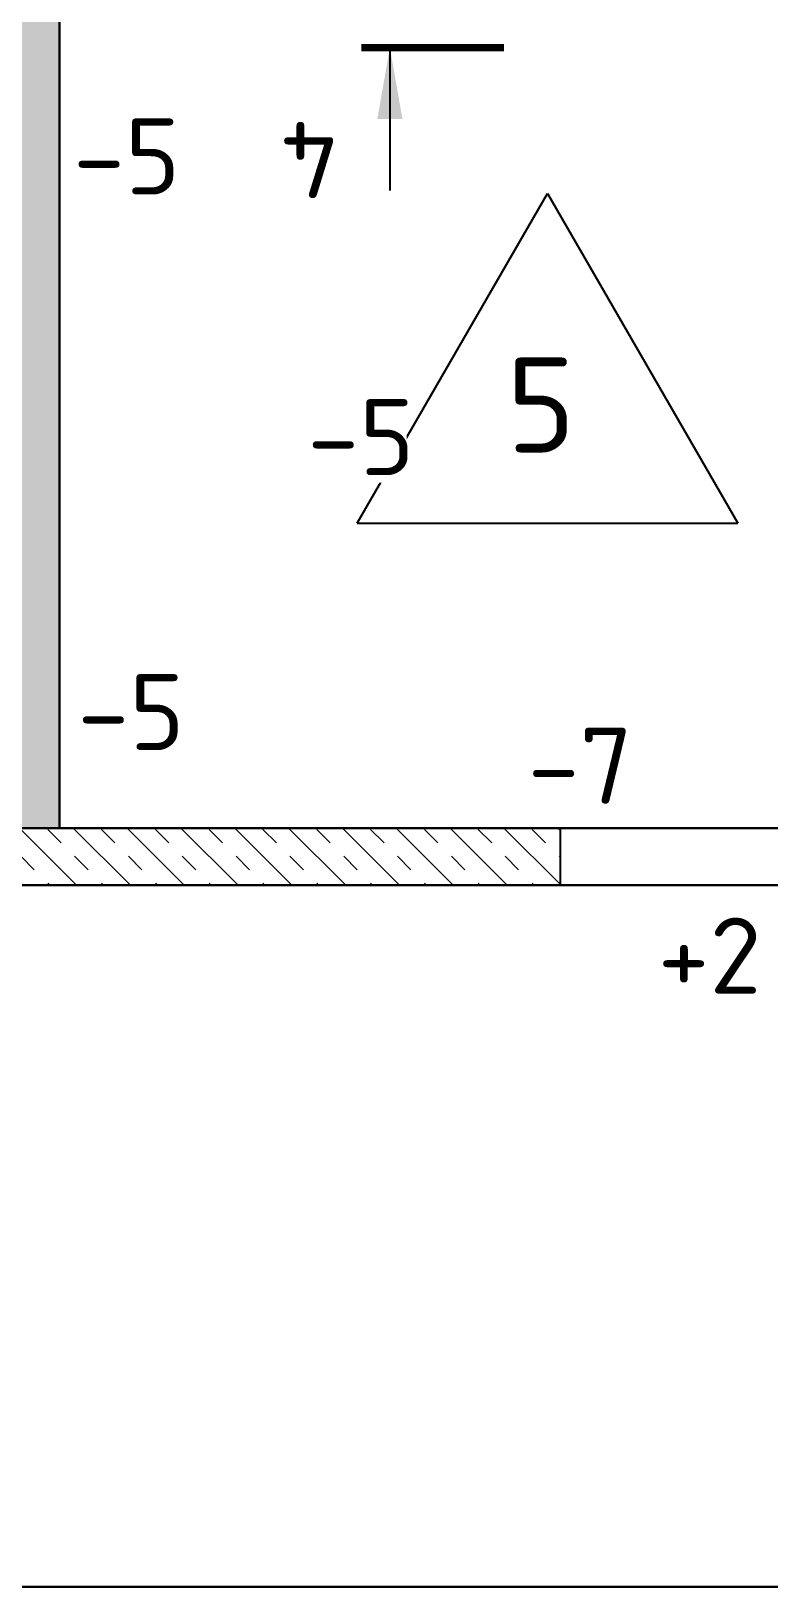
# Model space of a CAD drawing. Header units: metres. Extents: x -7665 to -5405, y -4871 to -3608.
# Drawn here: x -5486.556 to -5484.618, y -4859.606 to -4855.518 of the extents above; entities that cross this region are included whole.
import ezdxf
from ezdxf.enums import TextEntityAlignment as Align

# ---------------------------------------------------------------- set-up
doc = ezdxf.new("R2010")
doc.units = ezdxf.units.M
for name, color, linetype in [('01', 123, 'Continuous'), ('высотные отклонения', 7, 'Continuous'), ('Стены', 7, 'Continuous')]:
    doc.layers.add(name, color=color, linetype=linetype)
doc.layers.add('_5-1_Площадь помещений', color=2, linetype='Continuous', lineweight=30, plot=False)
doc.layers.add('Стены штриховка', color=7, linetype='Continuous', lineweight=9)
doc.styles.add('Норм 2.5', font='isocpeur.ttf', dxfattribs={"height": 2.5})

# ---------------------------------------------------------------- blocks, each defined once
blk = doc.blocks.new('Номер_помещения')
blk.add_wipeout([(-5, 0), (0, 8.66), (5, 0)])
for p, q in [((-5, 0), (0, 8.66)), ((0, 8.66), (5, 0)), ((-5, 0), (5, 0))]:
    blk.add_line(p, q)
at = {"style": 'Норм 2.5'}
blk.add_attdef('НОМЕР', text='', height=2.5, dxfattribs=at).set_placement((-0.171, 3.102), align=Align.MIDDLE_CENTER)
blk = doc.blocks.new('стрелка разреза')
blk.add_hatch(color=256).paths.add_polyline_path([(0, -3.75), (2.344, -3.337), (2.344, -4.163)], flags=0)
blk.add_line((0, -3.75), (4.688, -3.75))
at = {"lineweight": 30, "const_width": 0.234}
blk.add_lwpolyline([(0, 0), (0, -4.687)], dxfattribs=at)

msp = doc.modelspace()

# ---------------------------------------------------------------- hatches: boundary and pattern name
at = {"layer": 'Стены штриховка'}
h = msp.add_hatch(dxfattribs=at)
h.set_pattern_fill('ASHLER', color=256, scale=0.2, angle=270, pattern_type=2)
h.set_pattern_definition([(315, (-8245.93595, -4184.87421), (0.070710678, 0.070710678), []), (315, (-8245.86525, -4184.87421), (0.070710678, 0.070710678), [0.05, -0.05])])
h.paths.add_polyline_path([(-5486.4814, -4853.7521), (-5486.6314, -4853.7521), (-5486.6314, -4857.6121), (-5486.4814, -4857.6121)])
h.paths.add_polyline_path([(-5489.6314, -4853.8821), (-5489.7815, -4853.8821), (-5489.7815, -4857.6121), (-5489.6314, -4857.6121)])
h.paths.add_polyline_path([(-5489.6314, -4853.7521), (-5489.7815, -4853.7521), (-5489.7815, -4853.8821), (-5489.6314, -4853.8821)])
h.paths.add_polyline_path([(-5495.1714, -4853.7518), (-5495.3214, -4853.7518), (-5495.3214, -4853.8821), (-5495.1714, -4853.8821)])
h.paths.add_polyline_path([(-5495.1714, -4853.8821), (-5495.3214, -4853.8821), (-5495.3214, -4857.6118), (-5495.1714, -4857.6118)])
h.paths.add_polyline_path([(-5496.8214, -4853.7518), (-5496.9714, -4853.7518), (-5496.9714, -4853.8821), (-5496.8214, -4853.8821)])
h.paths.add_polyline_path([(-5496.8214, -4853.8821), (-5496.9714, -4853.8821), (-5496.9714, -4857.6118), (-5496.8214, -4857.6118)])
h.paths.add_polyline_path([(-5498.4465, -4853.7517), (-5498.5965, -4853.7517), (-5498.5965, -4853.8821), (-5498.4465, -4853.8821)])
h.paths.add_polyline_path([(-5498.4465, -4853.8821), (-5498.5965, -4853.8821), (-5498.5965, -4857.6117), (-5498.4465, -4857.6117)])
h.paths.add_polyline_path([(-5501.1965, -4853.7514), (-5501.3466, -4853.7514), (-5501.3466, -4853.8821), (-5501.1965, -4853.8821)])
h.paths.add_polyline_path([(-5501.1965, -4853.8821), (-5501.3466, -4853.8821), (-5501.3466, -4857.6114), (-5501.1965, -4857.6114)])
h.paths.add_polyline_path([(-5501.4864, -4855.6421), (-5504.1614, -4855.6421), (-5504.1614, -4855.7921), (-5501.4864, -4855.7921)])
h.paths.add_polyline_path([(-5501.3466, -4855.6421), (-5501.4864, -4855.6421), (-5501.4864, -4855.7921), (-5501.3466, -4855.7921)])
h = msp.add_hatch(dxfattribs=at)
h.set_pattern_fill('ASHLER', color=256, scale=0.2, angle=270, pattern_type=2)
h.set_pattern_definition([(315, (-8226.48095, -4184.87421), (0.070710678, 0.070710678), []), (315, (-8226.41025, -4184.87421), (0.070710678, 0.070710678), [0.05, -0.05])])
h.paths.add_polyline_path([(-5485.1664, -4857.6121), (-5487.2664, -4857.6121), (-5487.2664, -4857.7621), (-5485.1664, -4857.7621)])

# ---------------------------------------------------------------- linework, layer by layer
at = {"layer": '_5-1_Площадь помещений'}
msp.add_lwpolyline([(-5486.4814, -4853.9098), (-5483.7418, -4853.9098), (-5483.7418, -4854.2148), (-5483.5978, -4854.2148), (-5483.5978, -4857.6121), (-5486.4814, -4857.6121), (-5486.4814, -4853.9098)], dxfattribs=at)
msp.add_lwpolyline([(-5511.8214, -4857.7624), (-5483.7238, -4857.7624), (-5483.7238, -4859.6062), (-5511.8214, -4859.6062)], close=True, dxfattribs=at)
at = {"layer": 'Стены'}
for points in [[(-5486.6314, -4853.7521), (-5486.4814, -4853.7521), (-5486.4814, -4857.6121), (-5486.6314, -4857.6121)], [(-5513.6764, -4857.6121), (-5483.2964, -4857.6121), (-5483.2964, -4857.7621), (-5513.6764, -4857.7621)]]:
    msp.add_lwpolyline(points, close=True, dxfattribs=at)
msp.add_lwpolyline([(-5485.1664, -4857.6121), (-5485.1664, -4857.7621)], dxfattribs=at)

# ---------------------------------------------------------------- block references
at = {"xscale": 0.08, "yscale": 0.08, "zscale": 0.08, "rotation": 270}
msp.add_blockref('стрелка разреза', (-5485.3137, -4855.5613, -20.651), dxfattribs=at)

# ---------------------------------------------------------------- next in the draw order: texts
at = {"insert": (-5485.8236, -4855.8558, -20.651), "char_height": 0.2, "width": 0.2, "attachment_point": 5, "rotation": 180, "style": 'Норм 2.5', "bg_fill": 3, "box_fill_scale": 1.1, "bg_fill_color": 256, "bg_fill_transparency": 0}
msp.add_mtext('4', dxfattribs=at)
at = {"layer": 'высотные отклонения', "char_height": 0.2, "width": 0.2, "attachment_point": 5, "style": 'Норм 2.5', "bg_fill": 3, "box_fill_scale": 1.1, "bg_fill_color": 256, "bg_fill_true_color": 13158600, "bg_fill_transparency": 0}
for s, insert in [('-5', (-5486.3052, -4855.8469, 20.645)), ('-5', (-5486.2938, -4857.3072, 20.645)), ('-7', (-5485.1135, -4857.448, 20.643)), ('+2', (-5484.7736, -4857.9475, 20.652))]:
    msp.add_mtext(s, dxfattribs=dict(at, insert=insert))

# ---------------------------------------------------------------- next in the draw order: block references
at = {"layer": '01', "xscale": 0.1, "yscale": 0.1, "zscale": 0.1}
msp.add_blockref('Номер_помещения', (-5485.1994, -4856.8104), dxfattribs=at).add_auto_attribs({'НОМЕР': '5'})

# ---------------------------------------------------------------- next in the draw order: texts
at = {"layer": 'высотные отклонения', "insert": (-5485.6897, -4856.5845, 20.645), "char_height": 0.2, "width": 0.2, "attachment_point": 5, "style": 'Норм 2.5', "bg_fill": 3, "box_fill_scale": 1.1, "bg_fill_color": 256, "bg_fill_true_color": 13158600, "bg_fill_transparency": 0}
msp.add_mtext('-5', dxfattribs=at)

doc.saveas('drawing.dxf')
